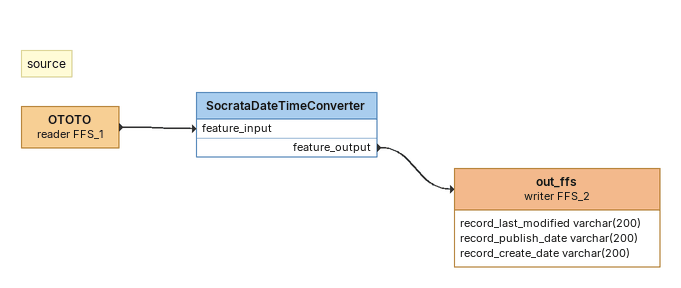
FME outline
Note: source
OTOTO (reader FFS_1)
    -> SocrataDateTimeConverter [feature_input]
SocrataDateTimeConverter
    feature_output -> out_ffs (writer FFS_2)
out_ffs (writer FFS_2)
    attributes: record_last_modified varchar(200), record_publish_date varchar(200), record_create_date varchar(200)
